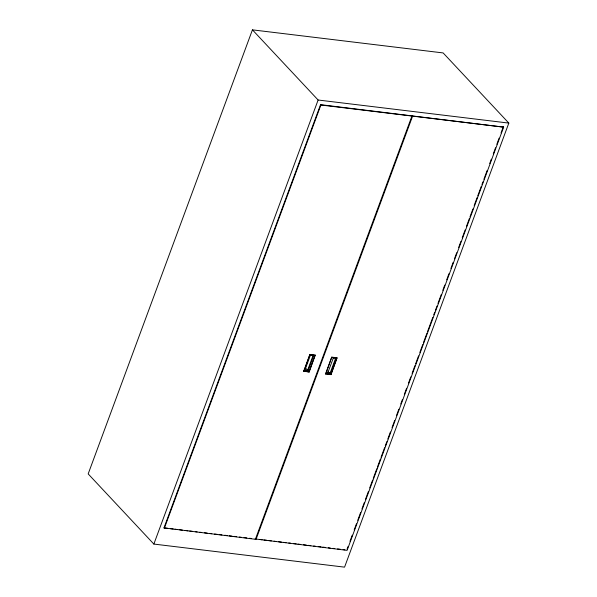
<?xml version="1.0" encoding="UTF-8"?>
<svg xmlns="http://www.w3.org/2000/svg" width="597" height="597" viewBox="0 0 597 597"><rect width="100%" height="100%" fill="white"/><g stroke="black" fill="none" stroke-linecap="round" stroke-linejoin="round"><path stroke-width="0.9" d="M252.434 29.85L88.177 473.906L153.854 544.068L344.566 567.15L508.823 123.094L443.146 52.932L252.434 29.85L318.119 100.012L508.823 123.094M153.854 544.068L318.119 100.012M255.382 539.285L163.988 527.897L320.552 104.654L503.652 127.139L347.088 550.382L255.038 538.919L255.382 539.285L411.945 116.042L411.602 115.676M164.332 528.263L320.895 105.02L320.552 104.654M303.731 371.155L309.895 354.506L315.194 355.148L309.201 371.983L303.731 371.155L309.201 371.983M303.903 371.341L309.895 354.506M308.03 371.013L307.522 370.461L313.164 355.2L313.679 355.745L308.03 371.013L304.724 370.61L310.365 355.349L309.85 354.797M309.03 371.797L315.194 355.148M256.046 539.36L412.602 116.124L412.258 115.758M325.589 373.804L331.745 357.148L337.044 357.79L331.051 374.625L325.589 373.804L331.051 374.625M325.761 373.983L331.745 357.148M332.745 357.581L333.26 358.125L327.611 373.394L330.596 373.752L336.238 358.491L335.723 357.939L330.081 373.207L330.596 373.752M330.887 374.446L336.738 358.625M347.073 549.143L348.044 546.516M349.984 541.27L352.245 535.151M354.193 529.905L356.454 523.785M357.745 520.285L360.655 512.413M361.954 508.92L364.215 502.793M365.513 499.301L368.424 491.428M369.715 487.928L372.625 480.063M373.274 478.309L376.834 468.69M377.476 466.944L380.393 459.071M381.035 457.324L384.595 447.705M385.244 445.959L386.863 441.586M387.834 438.959L390.416 431.967M392.035 427.594L394.624 420.594M396.565 415.348L398.826 409.229M400.766 403.982L402.385 399.609M404.326 394.363L406.594 388.244M408.535 382.998L410.796 376.871M412.094 373.379L415.005 365.506M415.646 363.76L418.557 355.887M419.855 352.387L422.766 344.521M423.415 342.768L426.974 333.148M427.616 331.402L432.795 317.41M433.765 314.783L434.735 312.164M435.385 310.418L436.997 306.045M437.967 303.418L441.205 294.672M442.817 290.299L444.765 285.053M446.705 279.806L448.966 273.687M450.907 268.441L453.175 262.322M454.466 258.822L456.727 252.703M458.668 247.457L460.936 241.33M462.227 237.837L465.138 229.964M466.436 226.464L469.346 218.599M469.996 216.845L472.906 208.98M474.197 205.48L477.107 197.607M477.757 195.861L481.316 186.242M481.958 184.488L482.928 181.869M483.898 179.242L487.137 170.503M489.727 163.503L491.338 159.13M493.286 153.884L495.547 147.765M496.838 144.265L499.107 138.146M501.047 132.9L503.308 126.78M320.895 105.02L411.945 116.042M412.602 116.124L503.652 127.139M310.067 354.685L315.365 355.327M331.917 357.334L337.215 357.976M310.679 354.902L312.335 355.103M310.365 355.349L313.679 355.745M333.26 358.125L336.238 358.491M305.037 370.162L307.522 370.461M327.104 372.841L330.081 373.207M163.988 527.897L167.667 528.338M170.429 528.673L173.182 529.009M175.025 529.233L177.787 529.569M179.622 529.785L182.383 530.121M185.145 530.457L187.898 530.793M189.742 531.009L192.503 531.345M195.256 531.681L197.1 531.905M199.853 532.24L201.696 532.457M204.458 532.793L207.211 533.128M209.972 533.464L211.816 533.681M214.569 534.016L217.33 534.352M219.174 534.576L221.927 534.912M224.688 535.24L227.45 535.576M229.285 535.8L232.046 536.136M233.882 536.352L236.643 536.688M239.404 537.024L241.24 537.248M244.001 537.584L246.762 537.912M249.524 538.248L251.359 538.472M259.382 539.442L262.135 539.778M263.978 540.001L266.74 540.33M268.575 540.554L271.337 540.889M274.098 541.225L275.933 541.449M278.695 541.778L281.448 542.113M283.291 542.337L286.053 542.673M288.806 543.001L290.649 543.225M293.411 543.561L296.164 543.897M298.007 544.121L300.769 544.449M303.522 544.785L306.283 545.121M308.119 545.345L310.88 545.673M313.641 546.009L315.477 546.233M318.238 546.568L320.999 546.897M322.835 547.121L325.596 547.456M328.357 547.792L330.193 548.016M332.954 548.344L334.79 548.568M337.551 548.904L340.312 549.24M343.074 549.568L344.909 549.792M327.977 371.341L329.723 373.2M305.545 368.073L307.865 370.558M304.209 370.065L304.724 370.61"/></g></svg>
